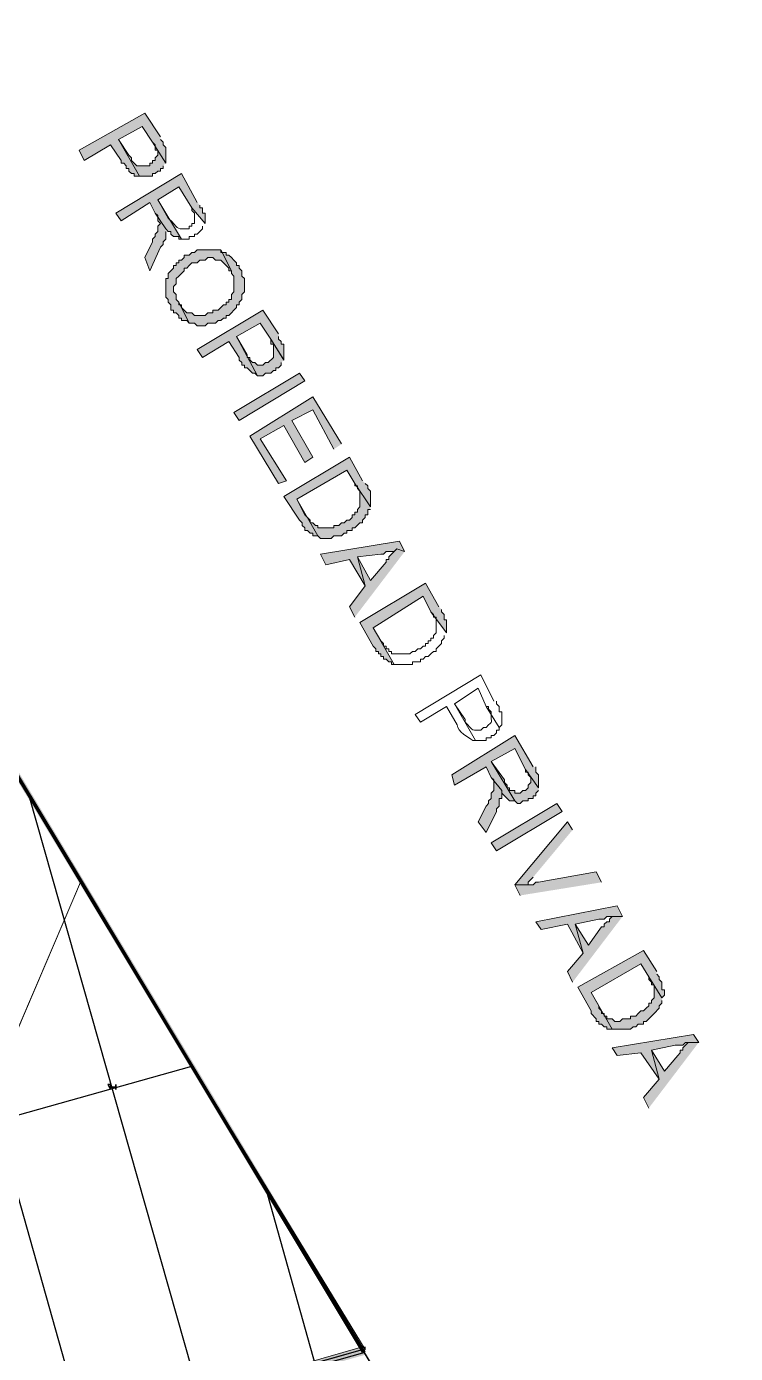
# Model space of a CAD drawing. Header units: millimetres. Extents: x -3 to 3438, y -2371 to 140.
# Drawn here: x 567.628 to 569.761, y 123.235 to 127.228 of the extents above; entities that cross this region are included whole.
import ezdxf

# ---------------------------------------------------------------- set-up
doc = ezdxf.new("R2010")
doc.units = ezdxf.units.MM
doc.layers.add('1- 3', color=3, linetype='Continuous')

msp = doc.modelspace()

# ---------------------------------------------------------------- hatches: boundary and pattern name
at = {"layer": '1- 3'}
for points in [[(568.0308, 126.8962), (567.9834, 126.9672), (567.7859, 126.8567), (567.8017, 126.8251), (567.8807, 126.8725), (567.9123, 126.8251), (567.9123, 126.8172), (567.9202, 126.8172), (567.9281, 126.8093), (567.9281, 126.8014), (567.936, 126.8014), (567.936, 126.7935), (567.9439, 126.7856), (567.9518, 126.7856), (567.9518, 126.7777), (567.9676, 126.7777), (567.9044, 126.8883), (567.9755, 126.9278), (568.0071, 126.8803), (568.0466, 126.8172), (568.0466, 126.8645), (568.0387, 126.8725), (568.0387, 126.8803), (568.0308, 126.8883)], [(568.0466, 126.8172), (568.0071, 126.8804), (568.015, 126.8725), (568.015, 126.8567), (568.0229, 126.8567), (568.0229, 126.8409), (568.015, 126.833), (568.015, 126.8251), (568.0071, 126.8251), (568.0071, 126.8172), (567.9992, 126.8172), (567.9992, 126.8093), (567.9597, 126.8093), (567.9439, 126.8251), (567.9439, 126.833), (567.936, 126.8409), (567.9044, 126.8883), (567.9676, 126.7777), (568.0071, 126.7777), (568.0071, 126.7856), (568.015, 126.7856), (568.0229, 126.7935), (568.0308, 126.7935), (568.0308, 126.8014), (568.0387, 126.8014), (568.0387, 126.8093)], [(568.1414, 126.6987), (568.094, 126.7856), (567.8965, 126.6671), (567.9123, 126.6434), (567.9992, 126.6987), (568.015, 126.6671), (568.0466, 126.6197), (568.0545, 126.6118), (568.0624, 126.6118), (568.0624, 126.6039), (568.0703, 126.596), (568.0861, 126.596), (568.0861, 126.5881), (568.094, 126.5881), (568.0229, 126.7066), (568.0861, 126.7461), (568.1256, 126.6829), (568.1651, 126.6355), (568.1651, 126.6671), (568.1572, 126.6671), (568.1572, 126.6829), (568.1493, 126.6829), (568.1493, 126.6908)], [(568.0466, 126.6197), (568.015, 126.6671), (568.0229, 126.6592), (568.0229, 126.6434), (568.0308, 126.6355), (568.0229, 126.6276), (568.0229, 126.6118), (568.015, 126.6039), (568.015, 126.596), (568.0071, 126.5881), (568.0071, 126.5802), (567.9834, 126.5328), (567.9992, 126.4933), (568.0308, 126.5644), (568.0387, 126.5723), (568.0387, 126.5802), (568.0466, 126.5881), (568.0466, 126.6118)], [(568.2125, 126.5565), (568.1414, 126.5565), (568.1335, 126.5486), (568.1256, 126.5486), (568.1177, 126.5407), (568.1019, 126.5407), (568.1019, 126.5328), (568.094, 126.5249), (568.0861, 126.5249), (568.0861, 126.517), (568.0782, 126.517), (568.0782, 126.5091), (568.0703, 126.5091), (568.0703, 126.5012), (568.0624, 126.4933), (568.0545, 126.4854), (568.0545, 126.4696), (568.0466, 126.4696), (568.0466, 126.4143), (568.0545, 126.4064), (568.0545, 126.3985), (568.0624, 126.3906), (568.0624, 126.3748), (568.0703, 126.3748), (568.0703, 126.3669), (568.0782, 126.3669), (568.0861, 126.359), (568.0861, 126.3511), (568.094, 126.3511), (568.094, 126.3432), (568.1098, 126.3432), (568.1177, 126.3353), (568.0861, 126.3985), (568.0782, 126.4064), (568.0782, 126.4222), (568.0703, 126.4301), (568.0703, 126.4459), (568.0782, 126.4538), (568.0782, 126.4696), (568.0861, 126.4775), (568.1019, 126.4933), (568.1019, 126.5012), (568.1098, 126.5012), (568.1177, 126.5091), (568.1256, 126.517), (568.1414, 126.517), (568.1493, 126.5249), (568.1651, 126.5249), (568.173, 126.5328), (568.1888, 126.5328), (568.1967, 126.5249), (568.2125, 126.5249), (568.2283, 126.5091), (568.2362, 126.5012), (568.2362, 126.4933), (568.2441, 126.4933)], [(568.2678, 126.5012), (568.2678, 126.5091), (568.2599, 126.5091), (568.2599, 126.517), (568.252, 126.5249), (568.2441, 126.5328), (568.2362, 126.5407), (568.2283, 126.5407), (568.2283, 126.5486), (568.2125, 126.5486), (568.2125, 126.5565), (568.2441, 126.4933), (568.2441, 126.4854), (568.252, 126.4775), (568.252, 126.4301), (568.2441, 126.4222), (568.2441, 126.4064), (568.2362, 126.4064), (568.2362, 126.3985), (568.2283, 126.3985), (568.2283, 126.3906), (568.2204, 126.3906), (568.2125, 126.3827), (568.2046, 126.3748), (568.1888, 126.3748), (568.1888, 126.3669), (568.173, 126.3669), (568.1651, 126.359), (568.1335, 126.359), (568.1256, 126.3669), (568.1098, 126.3669), (568.094, 126.3827), (568.094, 126.3906), (568.0861, 126.3906), (568.0861, 126.3985), (568.1177, 126.3353), (568.1335, 126.3353), (568.1414, 126.3274), (568.1651, 126.3274), (568.173, 126.3353), (568.1967, 126.3353), (568.2046, 126.3432), (568.2125, 126.3432), (568.2204, 126.3511), (568.2283, 126.3511), (568.2283, 126.359), (568.2362, 126.359), (568.2441, 126.3669), (568.252, 126.3748), (568.2599, 126.3827), (568.2599, 126.3906), (568.2678, 126.3906), (568.2678, 126.3985), (568.2757, 126.4064), (568.2757, 126.4222), (568.2836, 126.4301), (568.2836, 126.4696), (568.2757, 126.4775), (568.2757, 126.4933)], [(568.3863, 126.3037), (568.3389, 126.3748), (568.1414, 126.2563), (568.1572, 126.2326), (568.2362, 126.28), (568.2678, 126.2326), (568.2678, 126.2247), (568.2757, 126.2168), (568.2757, 126.2089), (568.2836, 126.2089), (568.2836, 126.2011), (568.2915, 126.2011), (568.3073, 126.1853), (568.3152, 126.1853), (568.3231, 126.1773), (568.2599, 126.2958), (568.331, 126.3353), (568.3626, 126.2879), (568.4021, 126.2247), (568.4021, 126.2721), (568.3942, 126.2721), (568.3942, 126.28), (568.3863, 126.2879), (568.3863, 126.2958)], [(568.4021, 126.2248), (568.3626, 126.2879), (568.3626, 126.2721), (568.3705, 126.2721), (568.3705, 126.2326), (568.3547, 126.2168), (568.3468, 126.2168), (568.3389, 126.2089), (568.3231, 126.2089), (568.3152, 126.2168), (568.3073, 126.2168), (568.2994, 126.2248), (568.2994, 126.2326), (568.2915, 126.2326), (568.2915, 126.2406), (568.2599, 126.2958), (568.3231, 126.1773), (568.3389, 126.1773), (568.3468, 126.1853), (568.3626, 126.1853), (568.3705, 126.1931), (568.3784, 126.1931), (568.3784, 126.2011), (568.3863, 126.2011), (568.3942, 126.2089), (568.3942, 126.2168)], [(568.252, 126.0668), (568.4494, 126.1853), (568.4652, 126.1616), (568.2678, 126.0431)], [(568.5758, 125.972), (568.4889, 126.1142), (568.2994, 125.9957), (568.3863, 125.8535), (568.41, 125.8614), (568.331, 125.9878), (568.4021, 126.0273), (568.4652, 125.9167), (568.4889, 125.9325), (568.4258, 126.0431), (568.4889, 126.0747), (568.5521, 125.9562)], [(568.639, 125.8614), (568.5995, 125.9325), (568.4021, 125.814), (568.4494, 125.7429), (568.4573, 125.735), (568.4573, 125.7271), (568.4652, 125.7192), (568.4652, 125.7113), (568.4731, 125.7113), (568.481, 125.7034), (568.4889, 125.7034), (568.4889, 125.6955), (568.5047, 125.6955), (568.4415, 125.8061), (568.5916, 125.893), (568.6153, 125.8535), (568.6627, 125.7824), (568.6627, 125.8298), (568.6548, 125.8377), (568.6548, 125.8456), (568.6469, 125.8535)], [(568.6627, 125.7824), (568.6153, 125.8535), (568.6153, 125.8456), (568.6232, 125.8456), (568.6232, 125.8377), (568.6311, 125.8298), (568.6311, 125.7824), (568.6232, 125.7745), (568.6232, 125.7666), (568.6153, 125.7666), (568.6153, 125.7587), (568.6074, 125.7587), (568.6074, 125.7508), (568.5995, 125.7429), (568.5916, 125.7429), (568.5837, 125.735), (568.5758, 125.735), (568.5679, 125.7271), (568.5521, 125.7271), (568.5521, 125.7192), (568.5047, 125.7192), (568.5047, 125.7271), (568.4968, 125.7271), (568.4889, 125.735), (568.481, 125.735), (568.481, 125.7429), (568.4652, 125.7587), (568.4415, 125.8061), (568.5047, 125.6955), (568.5126, 125.6876), (568.5442, 125.6876), (568.5521, 125.6955), (568.5758, 125.6955), (568.5837, 125.7034), (568.5916, 125.7034), (568.5916, 125.7113), (568.6074, 125.7113), (568.6074, 125.7192), (568.6153, 125.7192), (568.6311, 125.735), (568.639, 125.735), (568.639, 125.7429), (568.6469, 125.7508), (568.6469, 125.7587), (568.6548, 125.7587), (568.6548, 125.7745), (568.6627, 125.7745)], [(568.6469, 123.2469), (567.0987, 125.7903), (567.1066, 125.814)], [(568.639, 123.239), (568.6469, 123.2469), (567.0987, 125.7903)], [(568.7654, 125.6481), (568.7496, 125.6797), (568.5126, 125.6402), (568.5284, 125.6086), (568.5995, 125.6244), (568.6469, 125.5454), (568.6232, 125.6323), (568.6943, 125.6402), (568.7022, 125.6402), (568.7101, 125.6481), (568.7338, 125.6481), (568.7417, 125.656)], [(568.7654, 125.6481), (568.7417, 125.656), (568.7259, 125.6402), (568.718, 125.6323), (568.718, 125.6244), (568.7101, 125.6244), (568.7101, 125.6165), (568.6627, 125.5612), (568.6232, 125.6323), (568.6469, 125.5454), (568.5995, 125.4823), (568.6153, 125.4507)], [(568.8681, 125.4823), (568.8286, 125.5533), (568.6311, 125.4349), (568.6706, 125.3638), (568.6785, 125.3559), (568.6785, 125.348), (568.6864, 125.348), (568.6864, 125.3401), (568.6943, 125.3401), (568.6943, 125.3322), (568.7022, 125.3322), (568.7022, 125.3243), (568.7101, 125.3243), (568.718, 125.3164), (568.7259, 125.3164), (568.7259, 125.3085), (568.7338, 125.3085), (568.6706, 125.4191), (568.8207, 125.5139), (568.8444, 125.4664), (568.8918, 125.4033), (568.8918, 125.4428), (568.8839, 125.4428), (568.8839, 125.4586), (568.876, 125.4664), (568.876, 125.4744)], [(569.1524, 125.0004), (569.0972, 125.0952), (568.9076, 124.9767), (568.9155, 124.9451), (569.0103, 125.0004), (569.0261, 124.9688), (569.0577, 124.9293), (569.0577, 124.9214), (569.0656, 124.9135), (569.0814, 124.8977), (569.0972, 124.8977), (569.0261, 125.0162), (569.0972, 125.0557), (569.1288, 124.9925), (569.1683, 124.9372), (569.1683, 124.9767), (569.1604, 124.9846), (569.1604, 125.0004)], [(569.1682, 124.9372), (569.1288, 124.9925), (569.1288, 124.9846), (569.1367, 124.9846), (569.1367, 124.9767), (569.1446, 124.9688), (569.1446, 124.953), (569.1367, 124.9451), (569.1367, 124.9372), (569.1288, 124.9293), (569.1209, 124.9293), (569.113, 124.9214), (569.0972, 124.9214), (569.0972, 124.9293), (569.0814, 124.9293), (569.0814, 124.9372), (569.0735, 124.9372), (569.0735, 124.9451), (569.0656, 124.953), (569.0656, 124.9609), (569.0261, 125.0162), (569.0972, 124.8977), (569.1051, 124.8898), (569.113, 124.8898), (569.1209, 124.8977), (569.1367, 124.8977), (569.1367, 124.9056), (569.1524, 124.9056), (569.1524, 124.9135), (569.1603, 124.9135), (569.1603, 124.9214), (569.1682, 124.9293)], [(569.0577, 124.9293), (569.0261, 124.9688), (569.034, 124.9609), (569.034, 124.9293), (569.0261, 124.9214), (569.0261, 124.9056), (569.0182, 124.8977), (569.0182, 124.8898), (569.0103, 124.8819), (568.9866, 124.8345), (569.0103, 124.8029), (569.0419, 124.8661), (569.0419, 124.874), (569.0498, 124.8819), (569.0498, 124.9056), (569.0577, 124.9056), (569.0577, 124.9214)], [(569.0261, 124.7714), (569.2235, 124.8898), (569.2393, 124.8662), (569.0419, 124.7477)], [(569.2709, 124.8109), (569.2551, 124.8345), (569.0972, 124.645), (569.1367, 124.645), (569.1367, 124.6529), (569.1524, 124.6687)], [(569.3578, 124.6529), (569.342, 124.6845), (569.1683, 124.6529), (569.1603, 124.6529), (569.1524, 124.645), (569.0972, 124.645), (569.113, 124.6134)], [(569.421, 124.5502), (569.4052, 124.5818), (569.1603, 124.5344), (569.1761, 124.5107), (569.2551, 124.5265), (569.3025, 124.4396), (569.2788, 124.5265), (569.3499, 124.5423), (569.3657, 124.5423), (569.3736, 124.5502), (569.3894, 124.5502)], [(569.421, 124.5502), (569.3894, 124.5502), (569.3815, 124.5423), (569.3815, 124.5344), (569.3736, 124.5344), (569.3657, 124.5265), (569.3657, 124.5186), (569.3578, 124.5186), (569.3183, 124.4633), (569.2788, 124.5265), (569.3025, 124.4396), (569.2551, 124.3843), (569.2709, 124.3527)], [(569.5237, 124.3843), (569.4842, 124.4475), (569.2867, 124.3369), (569.3262, 124.2658), (569.3262, 124.2579), (569.342, 124.2421), (569.342, 124.2342), (569.3499, 124.2342), (569.3499, 124.2263), (569.3578, 124.2263), (569.3657, 124.2184), (569.3736, 124.2184), (569.3736, 124.2105), (569.3894, 124.2105), (569.3262, 124.3211), (569.4763, 124.408), (569.5, 124.3685), (569.5395, 124.3053), (569.5474, 124.3132), (569.5474, 124.329), (569.5395, 124.329), (569.5395, 124.3527), (569.5316, 124.3606), (569.5316, 124.3685), (569.5237, 124.3764)], [(569.5395, 124.3053), (569.5, 124.3685), (569.5, 124.3606), (569.5079, 124.3527), (569.5079, 124.3448), (569.5158, 124.3448), (569.5158, 124.3053), (569.5079, 124.2974), (569.5079, 124.2895), (569.5, 124.2895), (569.5, 124.2816), (569.4921, 124.2737), (569.4842, 124.2658), (569.4763, 124.2658), (569.4684, 124.2579), (569.4605, 124.25), (569.4447, 124.25), (569.4447, 124.2421), (569.421, 124.2421), (569.4131, 124.2342), (569.3973, 124.2342), (569.3894, 124.2421), (569.3736, 124.2421), (569.3736, 124.25), (569.3657, 124.25), (569.3657, 124.2579), (569.3578, 124.2579), (569.3578, 124.2658), (569.3499, 124.2737), (569.3499, 124.2816), (569.3262, 124.3211), (569.3894, 124.2105), (569.4447, 124.2105), (569.4526, 124.2184), (569.4605, 124.2184), (569.4684, 124.2263), (569.4842, 124.2263), (569.4842, 124.2342), (569.4921, 124.2342), (569.5, 124.2421), (569.5158, 124.2579), (569.5316, 124.2737), (569.5316, 124.2816), (569.5395, 124.2895), (569.5395, 124.2974)], [(569.6501, 124.171), (569.6343, 124.1947), (569.3894, 124.1552), (569.4052, 124.1315), (569.4763, 124.1394), (569.5316, 124.0604), (569.5079, 124.1473), (569.579, 124.1631), (569.6027, 124.1631), (569.6106, 124.171), (569.6185, 124.171)], [(569.6501, 124.171), (569.6185, 124.171), (569.6027, 124.1552), (569.6027, 124.1473), (569.5948, 124.1473), (569.5948, 124.1394), (569.5869, 124.1315), (569.5474, 124.0842), (569.5079, 124.1473), (569.5316, 124.0604), (569.4842, 124.0052), (569.5, 123.9736)], [(562.6122, 121.5407), (562.6043, 121.517), (568.639, 123.2548)], [(562.6043, 121.517), (568.639, 123.2548), (568.6469, 123.2311)]]:
    msp.add_hatch(color=256, dxfattribs=at).paths.add_polyline_path(points)

# ---------------------------------------------------------------- linework, layer by layer
at = {"layer": '1- 3', "lineweight": 5}
for points in [[(556.6406, 120.2532), (555.6848, 125.1584), (555.203, 132.2674), (563.9155, 131.1142), (566.3799, 127.0067), (567.7938, 124.6608), (564.7686, 117.5676), (556.6406, 120.2532)], [(564.6185, 112.4491), (564.7054, 116.1694), (564.342, 116.2642), (564.5079, 116.9672), (567.7938, 124.6608)], [(564.6185, 112.4491), (564.7054, 116.1694), (564.342, 116.2642), (564.5079, 116.9672), (564.7528, 117.5439), (567.7938, 124.6608), (568.7812, 123.0099), (570.4084, 120.4586), (572.2251, 117.4333), (572.4068, 117.1015), (572.8886, 116.6513), (574.6896, 111.4775), (564.6185, 112.4491)]]:
    msp.add_lwpolyline(points, dxfattribs=at)
at = {"layer": '1- 3', "lineweight": 25}
for points in [[(563.9155, 131.1137), (566.3799, 127.0062), (568.7812, 123.0094), (570.4084, 120.458), (572.2251, 117.4328), (572.4068, 117.101), (572.8886, 116.6508), (574.6896, 111.477)], [(568.647, 123.2392), (567.1067, 125.7985), (561.8223, 124.3056)], [(568.6469, 123.239), (567.1067, 125.7982), (561.8223, 124.3053), (562.6043, 121.5328), (568.6469, 123.239)], [(568.6391, 123.2392), (567.1067, 125.7906), (561.8302, 124.2977), (562.6122, 121.5331)], [(568.6391, 123.2393), (567.1067, 125.7985), (562.0751, 124.3767)], [(568.6391, 123.2393), (567.1067, 125.7906)], [(567.8018, 123.002), (567.0198, 125.7745)], [(568.1493, 123.1047), (567.6359, 124.9136)], [(561.8223, 124.3056), (562.6122, 121.5331), (568.6391, 123.2471)], [(565.7085, 123.4207), (568.1256, 124.1)], [(567.8966, 124.0368), (567.8808, 124.0368), (567.8808, 124.0447), (567.8729, 124.0447), (567.8808, 124.0289), (567.8808, 124.0368), (567.8966, 124.0368), (567.8966, 124.0289), (567.8966, 124.0447), (567.8966, 124.0368)], [(561.9171, 123.958), (562.6043, 121.5331), (568.647, 123.2392)], [(568.4969, 123.1995), (568.3468, 123.7366)], [(562.6122, 121.541), (568.6391, 123.2471)], [(562.6122, 121.541), (568.6391, 123.2471)], [(568.6469, 123.2469), (568.6469, 123.2548)]]:
    msp.add_lwpolyline(points, dxfattribs=at)
at = {"layer": '1- 3', "lineweight": 0}
for points in [[(568.0308, 126.8962), (567.9834, 126.9672), (567.7859, 126.8567), (567.8017, 126.8251), (567.8807, 126.8725), (567.9123, 126.8251), (567.9123, 126.8172), (567.9202, 126.8172), (567.9281, 126.8093), (567.9281, 126.8014), (567.936, 126.8014), (567.936, 126.7935), (567.9439, 126.7856), (567.9518, 126.7856), (567.9518, 126.7777), (567.9676, 126.7777), (567.9044, 126.8883), (567.9755, 126.9278), (568.0071, 126.8803), (568.0466, 126.8172), (568.0466, 126.8645), (568.0387, 126.8725), (568.0387, 126.8803), (568.0308, 126.8883)], [(568.0466, 126.8172), (568.0071, 126.8804), (568.015, 126.8725), (568.015, 126.8567), (568.0229, 126.8567), (568.0229, 126.8409), (568.015, 126.833), (568.015, 126.8251), (568.0071, 126.8251), (568.0071, 126.8172), (567.9992, 126.8172), (567.9992, 126.8093), (567.9597, 126.8093), (567.9439, 126.8251), (567.9439, 126.833), (567.936, 126.8409), (567.9044, 126.8883), (567.9676, 126.7777), (568.0071, 126.7777), (568.0071, 126.7856), (568.015, 126.7856), (568.0229, 126.7935), (568.0308, 126.7935), (568.0308, 126.8014), (568.0387, 126.8014), (568.0387, 126.8093)], [(568.1414, 126.6987), (568.094, 126.7856), (567.8965, 126.6671), (567.9123, 126.6434), (567.9992, 126.6987), (568.015, 126.6671), (568.0466, 126.6197), (568.0545, 126.6118), (568.0624, 126.6118), (568.0624, 126.6039), (568.0703, 126.596), (568.0861, 126.596), (568.0861, 126.5881), (568.094, 126.5881), (568.0229, 126.7066), (568.0861, 126.7461), (568.1256, 126.6829), (568.1651, 126.6355), (568.1651, 126.6671), (568.1572, 126.6671), (568.1572, 126.6829), (568.1493, 126.6829), (568.1493, 126.6908)], [(568.0466, 126.6197), (568.015, 126.6671), (568.0229, 126.6592), (568.0229, 126.6434), (568.0308, 126.6355), (568.0229, 126.6276), (568.0229, 126.6118), (568.015, 126.6039), (568.015, 126.596), (568.0071, 126.5881), (568.0071, 126.5802), (567.9834, 126.5328), (567.9992, 126.4933), (568.0308, 126.5644), (568.0387, 126.5723), (568.0387, 126.5802), (568.0466, 126.5881), (568.0466, 126.6118)], [(568.2125, 126.5565), (568.1414, 126.5565), (568.1335, 126.5486), (568.1256, 126.5486), (568.1177, 126.5407), (568.1019, 126.5407), (568.1019, 126.5328), (568.094, 126.5249), (568.0861, 126.5249), (568.0861, 126.517), (568.0782, 126.517), (568.0782, 126.5091), (568.0703, 126.5091), (568.0703, 126.5012), (568.0624, 126.4933), (568.0545, 126.4854), (568.0545, 126.4696), (568.0466, 126.4696), (568.0466, 126.4143), (568.0545, 126.4064), (568.0545, 126.3985), (568.0624, 126.3906), (568.0624, 126.3748), (568.0703, 126.3748), (568.0703, 126.3669), (568.0782, 126.3669), (568.0861, 126.359), (568.0861, 126.3511), (568.094, 126.3511), (568.094, 126.3432), (568.1098, 126.3432), (568.1177, 126.3353), (568.0861, 126.3985), (568.0782, 126.4064), (568.0782, 126.4222), (568.0703, 126.4301), (568.0703, 126.4459), (568.0782, 126.4538), (568.0782, 126.4696), (568.0861, 126.4775), (568.1019, 126.4933), (568.1019, 126.5012), (568.1098, 126.5012), (568.1177, 126.5091), (568.1256, 126.517), (568.1414, 126.517), (568.1493, 126.5249), (568.1651, 126.5249), (568.173, 126.5328), (568.1888, 126.5328), (568.1967, 126.5249), (568.2125, 126.5249), (568.2283, 126.5091), (568.2362, 126.5012), (568.2362, 126.4933), (568.2441, 126.4933)], [(568.2678, 126.5012), (568.2678, 126.5091), (568.2599, 126.5091), (568.2599, 126.517), (568.252, 126.5249), (568.2441, 126.5328), (568.2362, 126.5407), (568.2283, 126.5407), (568.2283, 126.5486), (568.2125, 126.5486), (568.2125, 126.5565), (568.2441, 126.4933), (568.2441, 126.4854), (568.252, 126.4775), (568.252, 126.4301), (568.2441, 126.4222), (568.2441, 126.4064), (568.2362, 126.4064), (568.2362, 126.3985), (568.2283, 126.3985), (568.2283, 126.3906), (568.2204, 126.3906), (568.2125, 126.3827), (568.2046, 126.3748), (568.1888, 126.3748), (568.1888, 126.3669), (568.173, 126.3669), (568.1651, 126.359), (568.1335, 126.359), (568.1256, 126.3669), (568.1098, 126.3669), (568.094, 126.3827), (568.094, 126.3906), (568.0861, 126.3906), (568.0861, 126.3985), (568.1177, 126.3353), (568.1335, 126.3353), (568.1414, 126.3274), (568.1651, 126.3274), (568.173, 126.3353), (568.1967, 126.3353), (568.2046, 126.3432), (568.2125, 126.3432), (568.2204, 126.3511), (568.2283, 126.3511), (568.2283, 126.359), (568.2362, 126.359), (568.2441, 126.3669), (568.252, 126.3748), (568.2599, 126.3827), (568.2599, 126.3906), (568.2678, 126.3906), (568.2678, 126.3985), (568.2757, 126.4064), (568.2757, 126.4222), (568.2836, 126.4301), (568.2836, 126.4696), (568.2757, 126.4775), (568.2757, 126.4933), (568.2678, 126.5012)], [(568.3863, 126.3037), (568.3389, 126.3748), (568.1414, 126.2563), (568.1572, 126.2326), (568.2362, 126.28), (568.2678, 126.2326), (568.2678, 126.2247), (568.2757, 126.2168), (568.2757, 126.2089), (568.2836, 126.2089), (568.2836, 126.2011), (568.2915, 126.2011), (568.3073, 126.1853), (568.3152, 126.1853), (568.3231, 126.1773), (568.2599, 126.2958), (568.331, 126.3353), (568.3626, 126.2879), (568.4021, 126.2247), (568.4021, 126.2721), (568.3942, 126.2721), (568.3942, 126.28), (568.3863, 126.2879), (568.3863, 126.2958)], [(568.4021, 126.2248), (568.3626, 126.2879), (568.3626, 126.2721), (568.3705, 126.2721), (568.3705, 126.2326), (568.3547, 126.2168), (568.3468, 126.2168), (568.3389, 126.2089), (568.3231, 126.2089), (568.3152, 126.2168), (568.3073, 126.2168), (568.2994, 126.2248), (568.2994, 126.2326), (568.2915, 126.2326), (568.2915, 126.2406), (568.2599, 126.2958), (568.3231, 126.1773), (568.3389, 126.1773), (568.3468, 126.1853), (568.3626, 126.1853), (568.3705, 126.1931), (568.3784, 126.1931), (568.3784, 126.2011), (568.3863, 126.2011), (568.3942, 126.2089), (568.3942, 126.2168)], [(568.252, 126.0668), (568.4494, 126.1853), (568.4652, 126.1616), (568.2678, 126.0431), (568.252, 126.0668)], [(568.5758, 125.972), (568.4889, 126.1142), (568.2994, 125.9957), (568.3863, 125.8535), (568.41, 125.8614), (568.331, 125.9878), (568.4021, 126.0273), (568.4652, 125.9167), (568.4889, 125.9325), (568.4258, 126.0431), (568.4889, 126.0747), (568.5521, 125.9562)], [(568.639, 125.8614), (568.5995, 125.9325), (568.4021, 125.814), (568.4494, 125.7429), (568.4573, 125.735), (568.4573, 125.7271), (568.4652, 125.7192), (568.4652, 125.7113), (568.4731, 125.7113), (568.481, 125.7034), (568.4889, 125.7034), (568.4889, 125.6955), (568.5047, 125.6955), (568.4415, 125.8061), (568.5916, 125.893), (568.6153, 125.8535), (568.6627, 125.7824), (568.6627, 125.8298), (568.6548, 125.8377), (568.6548, 125.8456), (568.6469, 125.8535)], [(568.6627, 125.7824), (568.6153, 125.8535), (568.6153, 125.8456), (568.6232, 125.8456), (568.6232, 125.8377), (568.6311, 125.8298), (568.6311, 125.7824), (568.6232, 125.7745), (568.6232, 125.7666), (568.6153, 125.7666), (568.6153, 125.7587), (568.6074, 125.7587), (568.6074, 125.7508), (568.5995, 125.7429), (568.5916, 125.7429), (568.5837, 125.735), (568.5758, 125.735), (568.5679, 125.7271), (568.5521, 125.7271), (568.5521, 125.7192), (568.5047, 125.7192), (568.5047, 125.7271), (568.4968, 125.7271), (568.4889, 125.735), (568.481, 125.735), (568.481, 125.7429), (568.4652, 125.7587), (568.4415, 125.8061), (568.5047, 125.6955), (568.5126, 125.6876), (568.5442, 125.6876), (568.5521, 125.6955), (568.5758, 125.6955), (568.5837, 125.7034), (568.5916, 125.7034), (568.5916, 125.7113), (568.6074, 125.7113), (568.6074, 125.7192), (568.6153, 125.7192), (568.6311, 125.735), (568.639, 125.735), (568.639, 125.7429), (568.6469, 125.7508), (568.6469, 125.7587), (568.6548, 125.7587), (568.6548, 125.7745), (568.6627, 125.7745)], [(568.6469, 123.2469), (567.0987, 125.7903), (567.1066, 125.814)], [(568.639, 123.239), (568.6469, 123.2469), (567.0987, 125.7903)], [(568.7654, 125.6481), (568.7496, 125.6797), (568.5126, 125.6402), (568.5284, 125.6086), (568.5995, 125.6244), (568.6469, 125.5454), (568.6232, 125.6323), (568.6943, 125.6402), (568.7022, 125.6402), (568.7101, 125.6481), (568.7338, 125.6481), (568.7417, 125.656)], [(568.7654, 125.6481), (568.7417, 125.656), (568.7259, 125.6402), (568.718, 125.6323), (568.718, 125.6244), (568.7101, 125.6244), (568.7101, 125.6165), (568.6627, 125.5612), (568.6232, 125.6323), (568.6469, 125.5454), (568.5995, 125.4823), (568.6153, 125.4507)], [(568.8681, 125.4823), (568.8286, 125.5533), (568.6311, 125.4349), (568.6706, 125.3638), (568.6785, 125.3559), (568.6785, 125.348), (568.6864, 125.348), (568.6864, 125.3401), (568.6943, 125.3401), (568.6943, 125.3322), (568.7022, 125.3322), (568.7022, 125.3243), (568.7101, 125.3243), (568.718, 125.3164), (568.7259, 125.3164), (568.7259, 125.3085), (568.7338, 125.3085), (568.6706, 125.4191), (568.8207, 125.5139), (568.8444, 125.4664), (568.8918, 125.4033), (568.8918, 125.4428), (568.8839, 125.4428), (568.8839, 125.4586), (568.876, 125.4664), (568.876, 125.4744)], [(569.1524, 125.0004), (569.0972, 125.0952), (568.9076, 124.9767), (568.9155, 124.9451), (569.0103, 125.0004), (569.0261, 124.9688), (569.0577, 124.9293), (569.0577, 124.9214), (569.0656, 124.9135), (569.0814, 124.8977), (569.0972, 124.8977), (569.0261, 125.0162), (569.0972, 125.0557), (569.1288, 124.9925), (569.1683, 124.9372), (569.1683, 124.9767), (569.1604, 124.9846), (569.1604, 125.0004)], [(569.1682, 124.9372), (569.1288, 124.9925), (569.1288, 124.9846), (569.1367, 124.9846), (569.1367, 124.9767), (569.1446, 124.9688), (569.1446, 124.953), (569.1367, 124.9451), (569.1367, 124.9372), (569.1288, 124.9293), (569.1209, 124.9293), (569.113, 124.9214), (569.0972, 124.9214), (569.0972, 124.9293), (569.0814, 124.9293), (569.0814, 124.9372), (569.0735, 124.9372), (569.0735, 124.9451), (569.0656, 124.953), (569.0656, 124.9609), (569.0261, 125.0162), (569.0972, 124.8977), (569.1051, 124.8898), (569.113, 124.8898), (569.1209, 124.8977), (569.1367, 124.8977), (569.1367, 124.9056), (569.1524, 124.9056), (569.1524, 124.9135), (569.1603, 124.9135), (569.1603, 124.9214), (569.1682, 124.9293)], [(569.0577, 124.9293), (569.0261, 124.9688), (569.034, 124.9609), (569.034, 124.9293), (569.0261, 124.9214), (569.0261, 124.9056), (569.0182, 124.8977), (569.0182, 124.8898), (569.0103, 124.8819), (568.9866, 124.8345), (569.0103, 124.8029), (569.0419, 124.8661), (569.0419, 124.874), (569.0498, 124.8819), (569.0498, 124.9056), (569.0577, 124.9056), (569.0577, 124.9214)], [(569.0261, 124.7714), (569.2235, 124.8898), (569.2393, 124.8662), (569.0419, 124.7477), (569.0261, 124.7714)], [(569.2709, 124.8109), (569.2551, 124.8345), (569.0972, 124.645), (569.1367, 124.645), (569.1367, 124.6529), (569.1524, 124.6687)], [(569.3578, 124.6529), (569.342, 124.6845), (569.1683, 124.6529), (569.1603, 124.6529), (569.1524, 124.645), (569.0972, 124.645), (569.113, 124.6134)], [(569.421, 124.5502), (569.4052, 124.5818), (569.1603, 124.5344), (569.1761, 124.5107), (569.2551, 124.5265), (569.3025, 124.4396), (569.2788, 124.5265), (569.3499, 124.5423), (569.3657, 124.5423), (569.3736, 124.5502), (569.3894, 124.5502)], [(569.421, 124.5502), (569.3894, 124.5502), (569.3815, 124.5423), (569.3815, 124.5344), (569.3736, 124.5344), (569.3657, 124.5265), (569.3657, 124.5186), (569.3578, 124.5186), (569.3183, 124.4633), (569.2788, 124.5265), (569.3025, 124.4396), (569.2551, 124.3843), (569.2709, 124.3527)], [(569.5237, 124.3843), (569.4842, 124.4475), (569.2867, 124.3369), (569.3262, 124.2658), (569.3262, 124.2579), (569.342, 124.2421), (569.342, 124.2342), (569.3499, 124.2342), (569.3499, 124.2263), (569.3578, 124.2263), (569.3657, 124.2184), (569.3736, 124.2184), (569.3736, 124.2105), (569.3894, 124.2105), (569.3262, 124.3211), (569.4763, 124.408), (569.5, 124.3685), (569.5395, 124.3053), (569.5474, 124.3132), (569.5474, 124.329), (569.5395, 124.329), (569.5395, 124.3527), (569.5316, 124.3606), (569.5316, 124.3685), (569.5237, 124.3764)], [(569.5395, 124.3053), (569.5, 124.3685), (569.5, 124.3606), (569.5079, 124.3527), (569.5079, 124.3448), (569.5158, 124.3448), (569.5158, 124.3053), (569.5079, 124.2974), (569.5079, 124.2895), (569.5, 124.2895), (569.5, 124.2816), (569.4921, 124.2737), (569.4842, 124.2658), (569.4763, 124.2658), (569.4684, 124.2579), (569.4605, 124.25), (569.4447, 124.25), (569.4447, 124.2421), (569.421, 124.2421), (569.4131, 124.2342), (569.3973, 124.2342), (569.3894, 124.2421), (569.3736, 124.2421), (569.3736, 124.25), (569.3657, 124.25), (569.3657, 124.2579), (569.3578, 124.2579), (569.3578, 124.2658), (569.3499, 124.2737), (569.3499, 124.2816), (569.3262, 124.3211), (569.3894, 124.2105), (569.4447, 124.2105), (569.4526, 124.2184), (569.4605, 124.2184), (569.4684, 124.2263), (569.4842, 124.2263), (569.4842, 124.2342), (569.4921, 124.2342), (569.5, 124.2421), (569.5158, 124.2579), (569.5316, 124.2737), (569.5316, 124.2816), (569.5395, 124.2895), (569.5395, 124.2974)], [(569.6501, 124.171), (569.6343, 124.1947), (569.3894, 124.1552), (569.4052, 124.1315), (569.4763, 124.1394), (569.5316, 124.0604), (569.5079, 124.1473), (569.579, 124.1631), (569.6027, 124.1631), (569.6106, 124.171), (569.6185, 124.171)], [(569.6501, 124.171), (569.6185, 124.171), (569.6027, 124.1552), (569.6027, 124.1473), (569.5948, 124.1473), (569.5948, 124.1394), (569.5869, 124.1315), (569.5474, 124.0842), (569.5079, 124.1473), (569.5316, 124.0604), (569.4842, 124.0052), (569.5, 123.9736)], [(562.6122, 121.5407), (562.6043, 121.517), (568.639, 123.2548)], [(562.6043, 121.517), (568.639, 123.2548), (568.6469, 123.2311)]]:
    msp.add_lwpolyline(points, dxfattribs=at)
at = {"layer": '1- 3', "lineweight": 25}
for points, knots in [([(583.9234, 38.9024), (583.9234, 38.9024), (583.9234, 137.7493), (583.9234, 137.7493), (583.9192, 138.052), (583.6778, 138.2815), (583.3784, 138.2864), (583.3784, 138.2864), (541.9329, 138.2864), (541.9329, 138.2864)], [0, 0, 0, 0, 1, 1, 1, 2, 2, 2, 3, 3, 3, 3]), ([(563.9155, 131.1142), (563.9155, 131.1142), (566.3799, 127.0067), (566.3799, 127.0067), (566.3799, 127.0067), (568.7812, 123.0099), (568.7812, 123.0099), (568.7812, 123.0099), (570.4084, 120.4586), (570.4084, 120.4586), (570.4084, 120.4586), (572.2251, 117.4333), (572.2251, 117.4333), (572.2251, 117.4333), (572.4068, 117.1015), (572.4068, 117.1015), (572.4068, 117.1015), (572.8886, 116.6513), (572.8886, 116.6513), (572.8886, 116.6513), (574.6896, 111.4775), (574.6896, 111.4775), (574.6896, 111.4775), (564.6185, 112.4491), (564.6185, 112.4491), (564.6185, 112.4491), (558.402, 110.0715), (558.402, 110.0715), (558.402, 110.0715), (557.8175, 109.6529), (557.8175, 109.6529), (557.8175, 109.6529), (556.5695, 109.1236), (556.5695, 109.1236), (556.5695, 109.1236), (554.3657, 108.0257), (554.3657, 108.0257), (554.3657, 108.0257), (554.8554, 107.8124), (554.8554, 107.8124), (554.8554, 107.8124), (554.8791, 107.7966), (554.8791, 107.7966), (554.8791, 107.7966), (555.1635, 107.4886), (555.1635, 107.4886), (555.1635, 107.4886), (555.3136, 107.2674), (555.3136, 107.2674), (555.3136, 107.2674), (555.3768, 107.1489), (555.3768, 107.1489), (555.3768, 107.1489), (557.2409, 102.7571), (557.2409, 102.7571), (557.2409, 102.7571), (556.9013, 102.7097), (556.9013, 102.7097), (556.9013, 102.7097), (556.7986, 102.6386), (556.7986, 102.6386), (556.7986, 102.6386), (556.5695, 102.5755), (556.5695, 102.5755), (556.5695, 102.5755), (556.372, 102.7966), (556.372, 102.7966), (556.372, 102.7966), (555.8744, 103.4364), (555.8744, 103.4364), (555.8744, 103.4364), (553.4573, 106.5249), (553.4573, 106.5249), (553.4573, 106.5249), (552.6358, 107.4491), (552.6358, 107.4491), (551.6656, 108.6175), (550.5888, 109.6971), (549.6501, 110.893), (549.6501, 110.893), (548.8839, 111.9436), (548.8839, 111.9436), (548.8839, 111.9436), (548.4573, 112.7018), (548.4573, 112.7018), (548.4573, 112.7018), (548.2994, 112.9783), (548.2994, 112.9783), (548.2994, 112.9783), (547.7069, 114.1473), (547.7069, 114.1473), (547.7069, 114.1473), (547.699, 114.1552), (547.699, 114.1552), (547.699, 114.1552), (549.421, 114.7477), (549.421, 114.7477), (549.421, 114.7477), (549.1998, 115.427), (549.1998, 115.427), (549.1998, 115.427), (549.0261, 115.9483), (549.0261, 115.9483), (549.0261, 115.9483), (553.2994, 117.4096), (553.2994, 117.4096), (553.2994, 117.4096), (551.9407, 121.438), (551.9407, 121.438), (551.9407, 121.438), (554.7607, 121.4775), (554.7607, 121.4775), (554.7607, 121.4775), (554.0655, 125.0478), (554.0655, 125.0478), (554.0655, 125.0478), (553.56, 132.4807), (553.56, 132.4807), (553.56, 132.4807), (559.2551, 131.7303), (559.2551, 131.7303), (559.2551, 131.7303), (563.9155, 131.1142), (563.9155, 131.1142)], [0, 0, 0, 0, 1, 1, 1, 2, 2, 2, 3, 3, 3, 4, 4, 4, 5, 5, 5, 6, 6, 6, 7, 7, 7, 8, 8, 8, 9, 9, 9, 10, 10, 10, 11, 11, 11, 12, 12, 12, 13, 13, 13, 14, 14, 14, 15, 15, 15, 16, 16, 16, 17, 17, 17, 18, 18, 18, 19, 19, 19, 20, 20, 20, 21, 21, 21, 22, 22, 22, 23, 23, 23, 24, 24, 24, 25, 25, 25, 26, 26, 26, 27, 27, 27, 28, 28, 28, 29, 29, 29, 30, 30, 30, 31, 31, 31, 32, 32, 32, 33, 33, 33, 34, 34, 34, 35, 35, 35, 36, 36, 36, 37, 37, 37, 38, 38, 38, 39, 39, 39, 40, 40, 40, 41, 41, 41, 41])]:
    msp.add_open_spline(points, degree=3, knots=knots, dxfattribs=at)
at = {"layer": '1- 3', "lineweight": 0}
for points, knots in [([(568.1651, 126.6355), (568.1651, 126.6355), (568.1256, 126.6829), (568.1256, 126.6829), (568.1256, 126.6829), (568.1256, 126.675), (568.1256, 126.675), (568.1256, 126.675), (568.1335, 126.6671), (568.1335, 126.6671), (568.1335, 126.6671), (568.1335, 126.6355), (568.1335, 126.6355), (568.1335, 126.6355), (568.1256, 126.6355), (568.1256, 126.6355), (568.1256, 126.6355), (568.1256, 126.6276), (568.1256, 126.6276), (568.1256, 126.6276), (568.1177, 126.6276), (568.1177, 126.6276), (568.1177, 126.6276), (568.1177, 126.6197), (568.1177, 126.6197), (568.1177, 126.6197), (568.1098, 126.6197), (568.1098, 126.6197), (568.0723, 126.6179), (568.0887, 126.6215), (568.0545, 126.6513), (568.0545, 126.6513), (568.0229, 126.7066), (568.0229, 126.7066), (568.0229, 126.7066), (568.094, 126.5881), (568.094, 126.5881), (568.094, 126.5881), (568.1177, 126.5881), (568.1177, 126.5881), (568.1177, 126.5881), (568.1177, 126.596), (568.1177, 126.596), (568.1177, 126.596), (568.1335, 126.596), (568.1335, 126.596), (568.1335, 126.596), (568.1335, 126.6039), (568.1335, 126.6039), (568.1335, 126.6039), (568.1414, 126.6039), (568.1414, 126.6039), (568.1414, 126.6039), (568.1493, 126.6118), (568.1493, 126.6118), (568.1493, 126.6118), (568.1572, 126.6197), (568.1572, 126.6197), (568.1572, 126.6197), (568.1572, 126.6276), (568.1572, 126.6276)], [0, 0, 0, 0, 1, 1, 1, 2, 2, 2, 3, 3, 3, 4, 4, 4, 5, 5, 5, 6, 6, 6, 7, 7, 7, 8, 8, 8, 9, 9, 9, 10, 10, 10, 11, 11, 11, 12, 12, 12, 13, 13, 13, 14, 14, 14, 15, 15, 15, 16, 16, 16, 17, 17, 17, 18, 18, 18, 19, 19, 19, 20, 20, 20, 20]), ([(568.8918, 125.4033), (568.8918, 125.4033), (568.8444, 125.4665), (568.8444, 125.4665), (568.8444, 125.4665), (568.8523, 125.4586), (568.8523, 125.4586), (568.8523, 125.4586), (568.8523, 125.4507), (568.8523, 125.4507), (568.8523, 125.4507), (568.8602, 125.4507), (568.8602, 125.4507), (568.8602, 125.4507), (568.8602, 125.4033), (568.8602, 125.4033), (568.8602, 125.4033), (568.8523, 125.3954), (568.8523, 125.3954), (568.8523, 125.3954), (568.8523, 125.3875), (568.8523, 125.3875), (568.8523, 125.3875), (568.8444, 125.3875), (568.8444, 125.3875), (568.8444, 125.3875), (568.8444, 125.3796), (568.8444, 125.3796), (568.8444, 125.3796), (568.8365, 125.3796), (568.8365, 125.3796), (568.8365, 125.3796), (568.8365, 125.3717), (568.8365, 125.3717), (568.8365, 125.3717), (568.8286, 125.3717), (568.8286, 125.3717), (568.8286, 125.3717), (568.8286, 125.3638), (568.8286, 125.3638), (568.8286, 125.3638), (568.8207, 125.3638), (568.8207, 125.3638), (568.8207, 125.3638), (568.8128, 125.3559), (568.8128, 125.3559), (568.8128, 125.3559), (568.8049, 125.3559), (568.8049, 125.3559), (568.8049, 125.3559), (568.797, 125.348), (568.797, 125.348), (568.797, 125.348), (568.7891, 125.348), (568.7891, 125.348), (568.7891, 125.348), (568.7812, 125.3401), (568.7812, 125.3401), (568.7812, 125.3401), (568.7259, 125.3401), (568.7259, 125.3401), (568.7259, 125.3401), (568.7259, 125.348), (568.7259, 125.348), (568.7259, 125.348), (568.718, 125.348), (568.718, 125.348), (568.718, 125.348), (568.718, 125.3559), (568.718, 125.3559), (568.718, 125.3559), (568.7101, 125.3559), (568.7101, 125.3559), (568.7101, 125.3559), (568.7101, 125.3638), (568.7101, 125.3638), (568.7101, 125.3638), (568.7022, 125.3638), (568.7022, 125.3638), (568.7022, 125.3638), (568.7022, 125.3717), (568.7022, 125.3717), (568.7022, 125.3717), (568.6943, 125.3796), (568.6943, 125.3796), (568.6943, 125.3796), (568.6706, 125.4191), (568.6706, 125.4191), (568.6706, 125.4191), (568.7338, 125.3085), (568.7338, 125.3085), (568.7338, 125.3085), (568.7417, 125.3085), (568.7417, 125.3085), (568.7549, 125.3085), (568.768, 125.3085), (568.7812, 125.3085), (568.7812, 125.3085), (568.7891, 125.3085), (568.7891, 125.3085), (568.7891, 125.3085), (568.7891, 125.3164), (568.7891, 125.3164), (568.7891, 125.3164), (568.8128, 125.3164), (568.8128, 125.3164), (568.8128, 125.3164), (568.8128, 125.3243), (568.8128, 125.3243), (568.8128, 125.3243), (568.8207, 125.3243), (568.8207, 125.3243), (568.8207, 125.3243), (568.8286, 125.3322), (568.8286, 125.3322), (568.8286, 125.3322), (568.8365, 125.3322), (568.8365, 125.3322), (568.8365, 125.3322), (568.8444, 125.3401), (568.8444, 125.3401), (568.8444, 125.3401), (568.8523, 125.348), (568.8523, 125.348), (568.8523, 125.348), (568.8602, 125.348), (568.8602, 125.348), (568.8602, 125.348), (568.8602, 125.3559), (568.8602, 125.3559), (568.8602, 125.3559), (568.8681, 125.3638), (568.8681, 125.3638), (568.8681, 125.3638), (568.876, 125.3717), (568.876, 125.3717), (568.876, 125.3717), (568.876, 125.3796), (568.876, 125.3796), (568.876, 125.3796), (568.8839, 125.3875), (568.8839, 125.3875), (568.8839, 125.3875), (568.8839, 125.3954), (568.8839, 125.3954)], [0, 0, 0, 0, 1, 1, 1, 2, 2, 2, 3, 3, 3, 4, 4, 4, 5, 5, 5, 6, 6, 6, 7, 7, 7, 8, 8, 8, 9, 9, 9, 10, 10, 10, 11, 11, 11, 12, 12, 12, 13, 13, 13, 14, 14, 14, 15, 15, 15, 16, 16, 16, 17, 17, 17, 18, 18, 18, 19, 19, 19, 20, 20, 20, 21, 21, 21, 22, 22, 22, 23, 23, 23, 24, 24, 24, 25, 25, 25, 26, 26, 26, 27, 27, 27, 28, 28, 28, 29, 29, 29, 30, 30, 30, 31, 31, 31, 32, 32, 32, 33, 33, 33, 34, 34, 34, 35, 35, 35, 36, 36, 36, 37, 37, 37, 38, 38, 38, 39, 39, 39, 40, 40, 40, 41, 41, 41, 42, 42, 42, 43, 43, 43, 44, 44, 44, 45, 45, 45, 46, 46, 46, 47, 47, 47, 48, 48, 48, 48]), ([(569.034, 125.1979), (569.034, 125.1979), (568.9945, 125.2769), (568.9945, 125.2769), (568.9945, 125.2769), (568.797, 125.1584), (568.797, 125.1584), (568.797, 125.1584), (568.8128, 125.1347), (568.8128, 125.1347), (568.8128, 125.1347), (568.8918, 125.1821), (568.8918, 125.1821), (568.8918, 125.1821), (568.9234, 125.1268), (568.9234, 125.1268), (568.9264, 125.1042), (568.9552, 125.0911), (568.9708, 125.0794), (568.9708, 125.0794), (568.9787, 125.0794), (568.9787, 125.0794), (568.9787, 125.0794), (568.9155, 125.19), (568.9155, 125.19), (568.9155, 125.19), (568.9866, 125.2374), (568.9866, 125.2374), (568.9866, 125.2374), (569.0103, 125.1821), (569.0103, 125.1821), (569.0103, 125.1821), (569.0498, 125.1189), (569.0498, 125.1189), (569.0498, 125.1189), (569.0577, 125.1268), (569.0577, 125.1268), (569.0577, 125.1268), (569.0577, 125.1663), (569.0577, 125.1663), (569.0577, 125.1663), (569.0498, 125.1663), (569.0498, 125.1663), (569.0498, 125.1663), (569.0498, 125.1821), (569.0498, 125.1821), (569.0498, 125.1821), (569.0419, 125.19), (569.0419, 125.19), (569.0419, 125.19), (569.0419, 125.1979), (569.0419, 125.1979)], [0, 0, 0, 0, 1, 1, 1, 2, 2, 2, 3, 3, 3, 4, 4, 4, 5, 5, 5, 6, 6, 6, 7, 7, 7, 8, 8, 8, 9, 9, 9, 10, 10, 10, 11, 11, 11, 12, 12, 12, 13, 13, 13, 14, 14, 14, 15, 15, 15, 16, 16, 16, 17, 17, 17, 17]), ([(569.0498, 125.1189), (569.0498, 125.1189), (569.0103, 125.1821), (569.0103, 125.1821), (569.0103, 125.1821), (569.0182, 125.1821), (569.0182, 125.1821), (569.0182, 125.1821), (569.0182, 125.1742), (569.0182, 125.1742), (569.0182, 125.1742), (569.0261, 125.1663), (569.0261, 125.1663), (569.0241, 125.1257), (569.0346, 125.1435), (569.0103, 125.1189), (569.0103, 125.1189), (569.0024, 125.1189), (569.0024, 125.1189), (569.0024, 125.1189), (568.9945, 125.111), (568.9945, 125.111), (568.9588, 125.1093), (568.9733, 125.1117), (568.9471, 125.1347), (568.9471, 125.1347), (568.9471, 125.1426), (568.9471, 125.1426), (568.9471, 125.1426), (568.9155, 125.19), (568.9155, 125.19), (568.9155, 125.19), (568.9787, 125.0794), (568.9787, 125.0794), (568.9787, 125.0794), (569.0103, 125.0794), (569.0103, 125.0794), (569.0103, 125.0794), (569.0103, 125.0873), (569.0103, 125.0873), (569.0103, 125.0873), (569.0261, 125.0873), (569.0261, 125.0873), (569.0261, 125.0873), (569.0261, 125.0952), (569.0261, 125.0952), (569.0261, 125.0952), (569.034, 125.0952), (569.034, 125.0952), (569.034, 125.0952), (569.0419, 125.1031), (569.0419, 125.1031), (569.0419, 125.1031), (569.0419, 125.111), (569.0419, 125.111), (569.0419, 125.111), (569.0498, 125.111), (569.0498, 125.111), (569.0498, 125.111), (569.0498, 125.1189), (569.0498, 125.1189)], [0, 0, 0, 0, 1, 1, 1, 2, 2, 2, 3, 3, 3, 4, 4, 4, 5, 5, 5, 6, 6, 6, 7, 7, 7, 8, 8, 8, 9, 9, 9, 10, 10, 10, 11, 11, 11, 12, 12, 12, 13, 13, 13, 14, 14, 14, 15, 15, 15, 16, 16, 16, 17, 17, 17, 18, 18, 18, 19, 19, 19, 20, 20, 20, 20])]:
    msp.add_open_spline(points, degree=3, knots=knots, dxfattribs=at)

doc.saveas('drawing.dxf')
